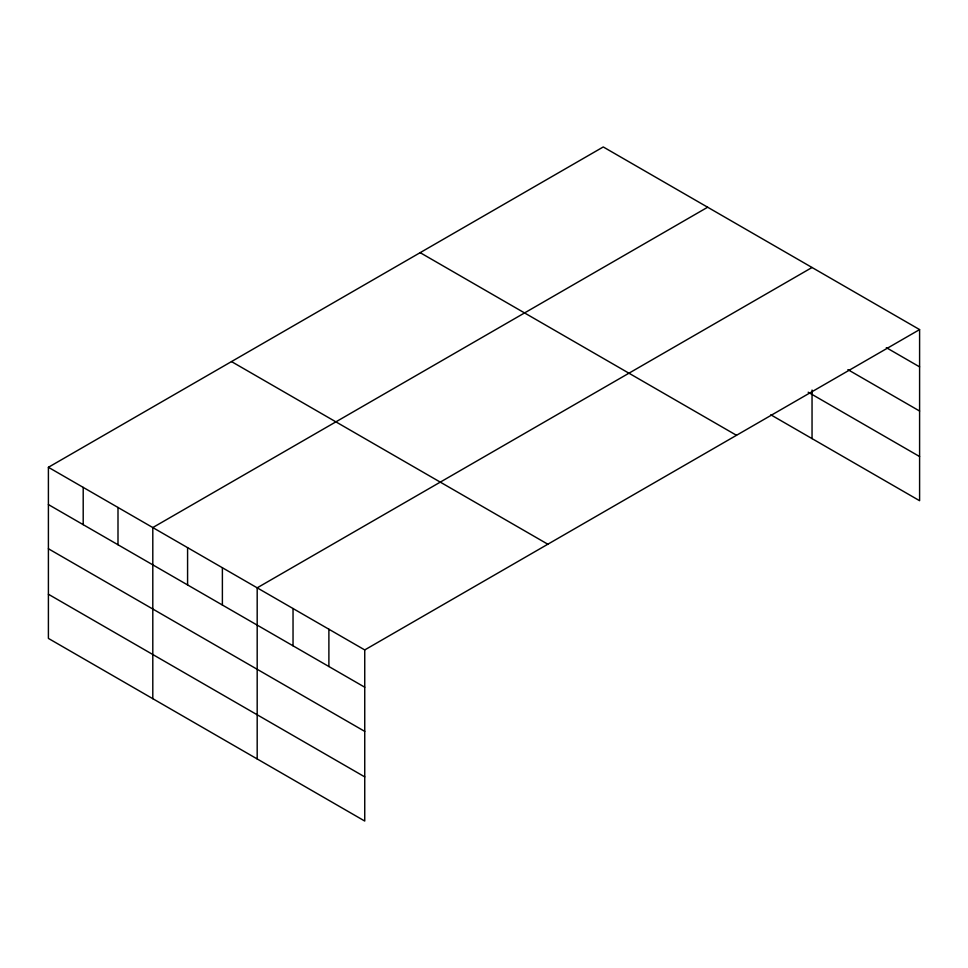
<?xml version="1.0" encoding="UTF-8"?>
<svg xmlns="http://www.w3.org/2000/svg" width="968" height="968" viewBox="0 0 968 968"><rect width="100%" height="100%" fill="white"/><g stroke="black" fill="none" stroke-linecap="round" stroke-linejoin="round"><path stroke-width="1.45" d="M919.6 329.592L603.258 146.954L48.4 467.29L48.4 638.408L364.742 821.045L364.742 649.927L919.6 329.592L919.6 500.71L770.806 414.8M707.656 207.225L152.799 527.56L152.799 698.678M812.043 267.495L257.185 587.83L257.185 758.948M886.313 347.645L919.6 366.872M847.895 369.643L919.6 411.037M808.183 392.209L919.6 456.545M420.16 252.66L736.503 435.298M231.497 361.584L547.84 544.222M48.4 467.29L364.742 649.927M48.4 504.57L364.742 687.22M48.4 548.747L364.742 731.385M48.4 594.243L364.742 776.88M812.043 390.043L812.043 438.613M328.89 629.236L328.89 666.516M293.038 608.533L293.038 645.813M222.386 567.744L222.386 605.024M187.586 547.658L187.586 584.938M117.999 507.474L117.999 544.754M83.2 487.388L83.2 524.668"/></g></svg>
